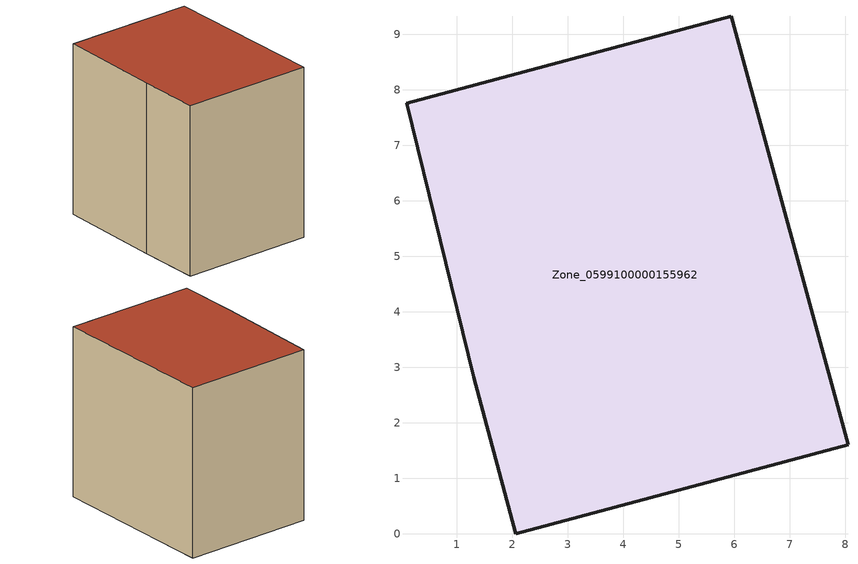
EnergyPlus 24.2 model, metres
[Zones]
Zone_0599100000155962
 floor ground (C_G): 2.07,0 1.31,2.82 0.1,7.76 5.95,9.32 8.05,1.61 z0
 wall outside (C_F): 8.05,1.61 5.95,9.32 0.1,7.76 1.31,2.82 2.07,0 8.05,1.61 z0:7.94
 roof outside (C_R): 1.31,2.82 2.07,0 8.05,1.61 5.95,9.32 0.1,7.76 z7.94
[BUILDING]
Pand.0599100000155962: North Axis=0; Terrain=City; Loads Convergence Tolerance Value=0.04; Temperature Convergence Tolerance Value=0.4; Solar Distribution=FullExterior; Maximum Number of Warmup Days=25; Minimum Number of Warmup Days=1
[Site:Location]
Rotterdam.The.Hague.AP_ZH_NLD Design_Conditions: Latitude=51.96; Longitude=4.45; Time Zone=1; Elevation=-4.5
[SITE:GROUNDTEMPERATURE:BUILDINGSURFACE]
18, 18, 18, 18, 18, 18, 18, 18, 18, 18, 18, 18
[MATERIAL] Thermal Absorptance=0.9; Solar Absorptance=0.7; Visible Absorptance=0.7
Name | Roughness | Thickness | Conductivity | Density | Specific Heat
G.TC.1946 | MediumSmooth | 0.15 | 1 | 540 | 1210
F.TC.1946 | Rough | 0.3 | 0.857143 | 1920 | 840
R.TC.1946 | MediumRough | 0.2 | 0.909091 | 1500 | 1000
[CONSTRUCTION]
C_G: G.TC.1946
C_F: F.TC.1946
C_R: R.TC.1946
[ZONE]
Zone_0599100000155962: Type=1; Multiplier=1; Ceiling Height=Autocalculate; Volume=Autocalculate; Floor Area=autocalculate; Part of Total Floor Area=Yes
[ZONEINFILTRATION:DESIGNFLOWRATE]
Infil_Zone_0599100000155962: Zone or ZoneList or Space or SpaceList=Zone_0599100000155962; Schedule=AlwaysOn; Design Flow Rate Calculation Method=Flow/Area; Flow Rate per Floor Area=0.003; Constant Term Coefficient=1; Temperature Term Coefficient=0; Velocity Term Coefficient=0; Velocity Squared Term Coefficient=0
[HVACTEMPLATE:ZONE:IDEALLOADSAIRSYSTEM]
Zone_0599100000155962: Maximum Heating Supply Air Temperature=50; Minimum Cooling Supply Air Temperature=13; Maximum Heating Supply Air Humidity Ratio=0.0156; Minimum Cooling Supply Air Humidity Ratio=0.0077; Heating Limit=NoLimit; Cooling Limit=NoLimit; Dehumidification Control Type=ConstantSensibleHeatRatio; Cooling Sensible Heat Ratio=0.7; Dehumidification Setpoint=60; Humidification Control Type=None; Humidification Setpoint=30; Outdoor Air Method=None; Outdoor Air Flow Rate per Person=0.00944; Outdoor Air Flow Rate per Zone Floor Area=0; Outdoor Air Flow Rate per Zone=0; Demand Controlled Ventilation Type=None; Outdoor Air Economizer Type=NoEconomizer; Heat Recovery Type=None; Sensible Heat Recovery Effectiveness=0.7; Latent Heat Recovery Effectiveness=0.65
[ZONECONTROL:THERMOSTAT]
ThermostatControl_Zone_0599100000155962: Zone or ZoneList=Zone_0599100000155962; Control Type Schedule=DualSetpointControlType; Control 1=Thermostat_Zone_0599100000155962; Temperature Difference Between Cutout And Setpoint=0
[THERMOSTATSETPOINT:DUALSETPOINT]
Thermostat_Zone_0599100000155962: Heating Setpoint Temperature Schedule=HeatingSetpoint_Zone_0599100000155962; Cooling Setpoint Temperature Schedule=CoolingSetpoint_Zone_0599100000155962
[SCHEDULE:COMPACT]
HeatingSetpoint_Zone_0599100000155962: Through: 12/31, For: AllDays, Until: 24:00, 21
CoolingSetpoint_Zone_0599100000155962: Through: 12/31, For: AllDays, Until: 24:00, 24
DualSetpointControlType: Through: 12/31, For: AllDays, Until: 24:00, 4
AlwaysOn: Through: 12/31, For: AllDays, Until: 24:00, 1
